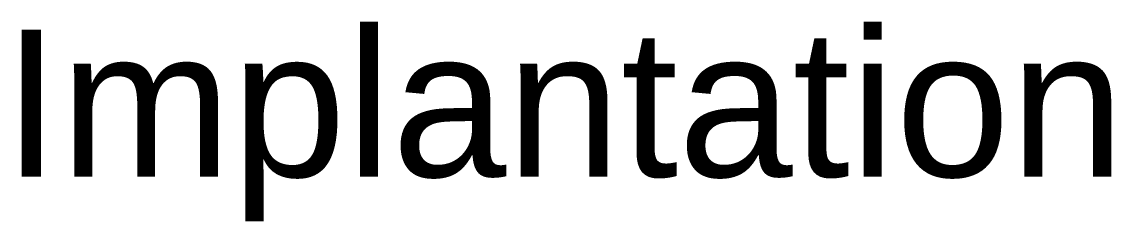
# Model space of a CAD drawing. Header units: metres. Extents: x -5.5 to 5.6, y -1.2 to 0.8.
import ezdxf
from ezdxf.enums import TextEntityAlignment as Align

# ---------------------------------------------------------------- set-up
doc = ezdxf.new("R2010")
doc.units = ezdxf.units.M
doc.layers.add('E-TEXTO', color=7, linetype='Continuous')
doc.styles.add('arial', font='arial.ttf')

msp = doc.modelspace()

# ---------------------------------------------------------------- texts
at = {"layer": 'E-TEXTO', "style": 'arial'}
msp.add_attdef('Implantation', text='', height=1.5, dxfattribs=at).set_placement((-0.004, 0), align=Align.MIDDLE_CENTER)

doc.saveas('drawing.dxf')
